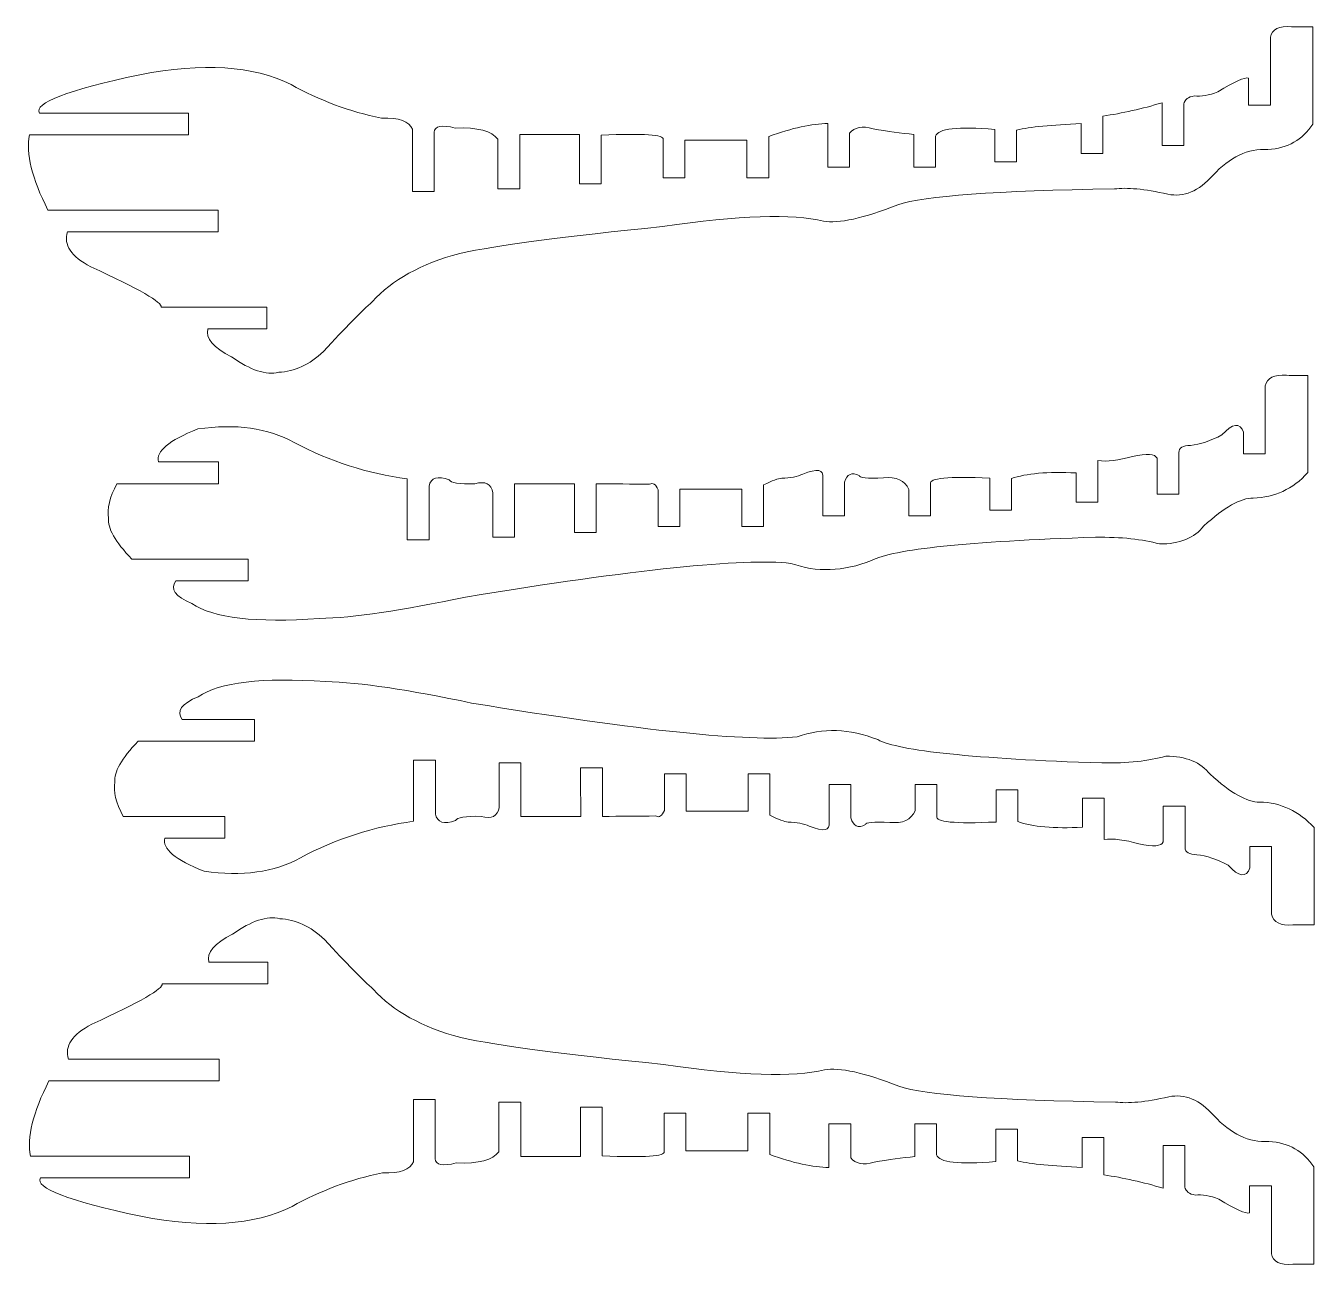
# Model space of a CAD drawing. Header units: inches. Extents: x -299 to 294, y -109 to 223.
# Drawn here: x -100.1 to 65.5, y 56.5 to 215.8 of the extents above; entities that cross this region are included whole.
import ezdxf

# ---------------------------------------------------------------- set-up
doc = ezdxf.new("R2010")
doc.units = ezdxf.units.IN
doc.header["$MEASUREMENT"] = 0
doc.layers.add('Layer 1', color=7, linetype='Continuous')

msp = doc.modelspace()

# ---------------------------------------------------------------- linework, layer by layer
at = {"layer": 'Layer 1', "color": 1, "lineweight": 9}
for points, knots in [([(59.886, 214.3599), (60.0989, 215.3923), (61.0103, 215.8438), (62.6197, 215.7144), (62.6197, 215.7144), (63.5325, 215.7079), (64.4453, 215.7014), (65.3583, 215.6948), (65.3583, 215.6948), (65.3501, 211.5346), (65.3422, 207.3742), (65.3344, 203.2138)], [0, 0, 0, 0, 0.33333333, 0.33333333, 0.33333333, 0.33333334, 0.66666667, 0.66666667, 0.66666667, 0.66666668, 1, 1, 1, 1]), ([(59.886, 214.3599), (59.886, 214.3599), (59.886, 205.6382), (59.886, 205.6382), (59.886, 205.6382), (59.886, 205.6382), (57.0919, 205.6382), (57.0919, 205.6382), (57.0919, 205.6382), (57.0919, 205.6382), (57.0919, 209.1156), (57.0919, 209.1156)], [0, 0, 0, 0, 0.33333333, 0.33333333, 0.33333333, 0.33333334, 0.66666667, 0.66666667, 0.66666667, 0.66666668, 1, 1, 1, 1]), ([(-50.3988, 202.5564), (-50.7877, 203.5722), (-52.1024, 204.0397), (-54.3423, 203.9592), (-54.3423, 203.9592), (-58.518, 204.8215), (-62.4013, 206.2687), (-65.9918, 208.3005), (-65.9918, 208.3005), (-70.8562, 210.7165), (-77.3314, 211.1352), (-85.4173, 209.5568), (-85.4173, 209.5568), (-94.8161, 207.5431), (-99.1122, 205.8989), (-98.3061, 204.6247)], [0, 0, 0, 0, 0.25, 0.25, 0.25, 0.25000001, 0.5, 0.5, 0.5, 0.50000001, 0.75, 0.75, 0.75, 0.75000001, 1, 1, 1, 1]), ([(57.0919, 209.1156), (56.5688, 209.2527), (55.2527, 208.6641), (53.1435, 207.3498), (53.1435, 207.3498), (51.9883, 206.9145), (50.9784, 206.7372), (50.1141, 206.8177), (50.1141, 206.8177), (49.3384, 206.7095), (48.886, 206.3661), (48.7568, 205.7881)], [0, 0, 0, 0, 0.33333333, 0.33333333, 0.33333333, 0.33333334, 0.66666667, 0.66666667, 0.66666667, 0.66666668, 1, 1, 1, 1]), ([(48.7568, 205.7881), (48.7568, 205.7881), (48.7568, 200.4497), (48.7568, 200.4497), (48.7568, 200.4497), (48.7568, 200.4497), (45.9627, 200.4497), (45.9627, 200.4497), (45.9627, 200.4497), (45.9627, 200.4497), (45.9627, 205.947), (45.9627, 205.947)], [0, 0, 0, 0, 0.33333333, 0.33333333, 0.33333333, 0.33333334, 0.66666667, 0.66666667, 0.66666667, 0.66666668, 1, 1, 1, 1]), ([(-98.3063, 204.6247), (-98.3063, 204.6247), (-79.1692, 204.6245), (-79.1692, 204.6245), (-79.1692, 204.6245), (-79.1692, 204.6245), (-79.1692, 201.8306), (-79.1692, 201.8306), (-79.1692, 201.8306), (-79.1692, 201.8306), (-99.6147, 201.8306), (-99.6147, 201.8306)], [0, 0, 0, 0, 0.33333333, 0.33333333, 0.33333333, 0.33333334, 0.66666667, 0.66666667, 0.66666667, 0.66666668, 1, 1, 1, 1]), ([(38.3595, 204.2297), (38.3595, 204.2297), (38.3597, 199.4097), (38.3597, 199.4097), (38.3597, 199.4097), (38.3597, 199.4097), (35.5657, 199.4097), (35.5657, 199.4097), (35.5657, 199.4097), (35.5657, 199.4097), (35.5657, 203.2621), (35.5657, 203.2621)], [0, 0, 0, 0, 0.33333333, 0.33333333, 0.33333333, 0.33333334, 0.66666667, 0.66666667, 0.66666667, 0.66666668, 1, 1, 1, 1]), ([(-76.6877, 176.8729), (-76.9945, 175.6757), (-75.9768, 174.4809), (-73.634, 173.289), (-73.634, 173.289), (-71.1943, 171.5637), (-69.1742, 170.9023), (-67.5751, 171.3058), (-67.5751, 171.3058), (-65.5556, 171.3863), (-63.6327, 172.2731), (-61.8069, 173.9663), (-61.8069, 173.9663), (-58.9957, 177.0462), (-56.8951, 179.1909), (-55.5056, 180.4003), (-55.5056, 180.4003), (-53.0337, 183.1735), (-49.3013, 185.2377), (-44.3086, 186.5922), (-44.3086, 186.5922), (-39.4293, 187.6403), (-30.7366, 188.7853), (-18.2309, 190.027), (-18.2309, 190.027), (-8.392, 191.4853), (-1.5044, 191.7137), (2.4321, 190.7122), (2.4321, 190.7122), (4.3972, 190.39), (7.5864, 191.0987), (11.9999, 192.8382), (11.9999, 192.8382), (15.3502, 193.9657), (24.6282, 194.6422), (39.8333, 194.8676), (39.8333, 194.8676), (41.4118, 195.0931), (43.6989, 194.8676), (46.695, 194.191), (46.695, 194.191), (48.7568, 193.7726), (50.6899, 194.5779), (52.4937, 196.6072), (52.4937, 196.6072), (54.654, 198.9764), (57.0116, 200.0887), (59.566, 199.944), (59.566, 199.944), (62.1025, 200.0799), (64.0253, 201.1698), (65.3344, 203.2138)], [0, 0, 0, 0, 0.07692308, 0.07692308, 0.07692308, 0.07692309, 0.15384615, 0.15384615, 0.15384615, 0.15384616, 0.23076923, 0.23076923, 0.23076923, 0.23076924, 0.30769231, 0.30769231, 0.30769231, 0.30769232, 0.38461538, 0.38461538, 0.38461538, 0.38461539, 0.46153846, 0.46153846, 0.46153846, 0.46153847, 0.53846154, 0.53846154, 0.53846154, 0.53846155, 0.61538462, 0.61538462, 0.61538462, 0.61538463, 0.69230769, 0.69230769, 0.69230769, 0.6923077, 0.76923077, 0.76923077, 0.76923077, 0.76923078, 0.84615385, 0.84615385, 0.84615385, 0.84615386, 0.92307692, 0.92307692, 0.92307692, 0.92307693, 1, 1, 1, 1]), ([(-47.6047, 202.1692), (-47.6047, 202.1692), (-47.6047, 194.5573), (-47.6047, 194.5573), (-47.6047, 194.5573), (-47.6047, 194.5573), (-50.3988, 194.5573), (-50.3988, 194.5573), (-50.3988, 194.5573), (-50.3988, 194.5573), (-50.3988, 202.5562), (-50.3988, 202.5562)], [0, 0, 0, 0, 0.33333333, 0.33333333, 0.33333333, 0.33333334, 0.66666667, 0.66666667, 0.66666667, 0.66666668, 1, 1, 1, 1]), ([(-39.3957, 201.2502), (-40.1726, 202.3144), (-42.0043, 202.7981), (-44.8904, 202.7015), (-44.8904, 202.7015), (-46.6351, 203.1368), (-47.5399, 202.9592), (-47.6047, 202.1692)], [0, 0, 0, 0, 0.5, 0.5, 0.5, 0.50000001, 1, 1, 1, 1]), ([(5.8109, 202.0286), (5.8109, 202.0286), (5.8109, 197.6682), (5.8109, 197.6682), (5.8109, 197.6682), (5.8109, 197.6682), (3.0169, 197.6682), (3.0169, 197.6682), (3.0169, 197.6682), (3.0169, 197.6682), (3.0169, 203.2863), (3.0169, 203.2863)], [0, 0, 0, 0, 0.33333333, 0.33333333, 0.33333333, 0.33333334, 0.66666667, 0.66666667, 0.66666667, 0.66666668, 1, 1, 1, 1]), ([(14.0685, 201.8791), (12.4353, 202.0241), (10.6846, 202.2658), (8.8163, 202.6047), (8.8163, 202.6047), (7.4266, 202.9961), (6.4248, 202.804), (5.8109, 202.0286)], [0, 0, 0, 0, 0.5, 0.5, 0.5, 0.50000001, 1, 1, 1, 1]), ([(27.2596, 202.4399), (27.2596, 202.4399), (27.2596, 198.3694), (27.2596, 198.3694), (27.2596, 198.3694), (27.2596, 198.3694), (24.4656, 198.3694), (24.4656, 198.3694), (24.4656, 198.3694), (24.4656, 198.3694), (24.4656, 202.508), (24.4656, 202.508)], [0, 0, 0, 0, 0.33333333, 0.33333333, 0.33333333, 0.33333334, 0.66666667, 0.66666667, 0.66666667, 0.66666668, 1, 1, 1, 1]), ([(-36.6017, 201.8791), (-36.6017, 201.8791), (-36.6017, 194.8961), (-36.6017, 194.8961), (-36.6017, 194.8961), (-36.6017, 194.8961), (-39.3957, 194.8961), (-39.3957, 194.8961), (-39.3957, 194.8961), (-39.3957, 194.8961), (-39.3957, 201.2502), (-39.3957, 201.2502)], [0, 0, 0, 0, 0.33333333, 0.33333333, 0.33333333, 0.33333334, 0.66666667, 0.66666667, 0.66666667, 0.66666668, 1, 1, 1, 1]), ([(-26.1319, 201.7823), (-26.1319, 201.7823), (-26.1317, 195.5251), (-26.1317, 195.5251), (-26.1317, 195.5251), (-26.1317, 195.5251), (-28.9257, 195.5251), (-28.9257, 195.5251), (-28.9257, 195.5251), (-28.9257, 195.5251), (-28.9257, 201.8791), (-28.9257, 201.8791)], [0, 0, 0, 0, 0.33333333, 0.33333333, 0.33333333, 0.33333334, 0.66666667, 0.66666667, 0.66666667, 0.66666668, 1, 1, 1, 1]), ([(-15.371, 201.1535), (-15.371, 201.1535), (-15.371, 196.2895), (-15.371, 196.2895), (-15.371, 196.2895), (-15.371, 196.2895), (-18.165, 196.2895), (-18.165, 196.2895), (-18.165, 196.2895), (-18.165, 196.2895), (-18.165, 201.2502), (-18.165, 201.2502)], [0, 0, 0, 0, 0.33333333, 0.33333333, 0.33333333, 0.33333334, 0.66666667, 0.66666667, 0.66666667, 0.66666668, 1, 1, 1, 1]), ([(-4.5984, 201.6279), (-4.5984, 201.6279), (-4.5984, 196.2895), (-4.5984, 196.2895), (-4.5984, 196.2895), (-4.5984, 196.2895), (-7.3924, 196.2895), (-7.3924, 196.2895), (-7.3924, 196.2895), (-7.3924, 196.2895), (-7.3922, 201.1535), (-7.3922, 201.1535)], [0, 0, 0, 0, 0.33333333, 0.33333333, 0.33333333, 0.33333334, 0.66666667, 0.66666667, 0.66666667, 0.66666668, 1, 1, 1, 1]), ([(16.8623, 201.6369), (16.8623, 201.6369), (16.8625, 197.6682), (16.8625, 197.6682), (16.8625, 197.6682), (16.8625, 197.6682), (14.0685, 197.6682), (14.0685, 197.6682), (14.0685, 197.6682), (14.0685, 197.6682), (14.0685, 201.8789), (14.0685, 201.8789)], [0, 0, 0, 0, 0.33333333, 0.33333333, 0.33333333, 0.33333334, 0.66666667, 0.66666667, 0.66666667, 0.66666668, 1, 1, 1, 1]), ([(-97.2399, 192.1437), (-97.2399, 192.1437), (-75.34, 192.1437), (-75.34, 192.1437), (-75.34, 192.1437), (-75.34, 192.1437), (-75.34, 189.3498), (-75.34, 189.3498), (-75.34, 189.3498), (-75.34, 189.3498), (-94.7191, 189.3498), (-94.7191, 189.3498)], [0, 0, 0, 0, 0.33333333, 0.33333333, 0.33333333, 0.33333334, 0.66666667, 0.66666667, 0.66666667, 0.66666668, 1, 1, 1, 1]), ([(-94.7191, 189.3498), (-95.2683, 187.6892), (-94.2665, 186.1894), (-91.7139, 184.8508), (-91.7139, 184.8508), (-85.4772, 181.9997), (-82.4718, 180.2716), (-82.6981, 179.6668)], [0, 0, 0, 0, 0.5, 0.5, 0.5, 0.50000001, 1, 1, 1, 1]), ([(-82.6979, 179.6668), (-82.6979, 179.6668), (-69.0795, 179.6668), (-69.0795, 179.6668), (-69.0795, 179.6668), (-69.0795, 179.6668), (-69.0795, 176.8729), (-69.0795, 176.8729), (-69.0795, 176.8729), (-69.0795, 176.8729), (-76.6877, 176.8729), (-76.6877, 176.8729)], [0, 0, 0, 0, 0.33333333, 0.33333333, 0.33333333, 0.33333334, 0.66666667, 0.66666667, 0.66666667, 0.66666668, 1, 1, 1, 1]), ([(59.236, 169.5572), (59.4489, 170.5896), (60.3603, 171.0412), (61.9697, 170.9117), (61.9697, 170.9117), (62.8825, 170.9053), (63.7953, 170.8988), (64.7083, 170.8921), (64.7083, 170.8921), (64.7001, 166.7319), (64.6922, 162.5715), (64.6844, 158.4111)], [0, 0, 0, 0, 0.33333333, 0.33333333, 0.33333333, 0.33333334, 0.66666667, 0.66666667, 0.66666667, 0.66666668, 1, 1, 1, 1]), ([(59.236, 169.5572), (59.236, 169.5572), (59.236, 160.8355), (59.236, 160.8355), (59.236, 160.8355), (59.236, 160.8355), (56.4419, 160.8355), (56.4419, 160.8355), (56.4419, 160.8355), (56.4419, 160.8355), (56.4419, 163.5939), (56.4419, 163.5939)], [0, 0, 0, 0, 0.33333333, 0.33333333, 0.33333333, 0.33333334, 0.66666667, 0.66666667, 0.66666667, 0.66666668, 1, 1, 1, 1]), ([(-51.0487, 157.5952), (-56.1565, 158.2885), (-61.0043, 159.8526), (-65.5919, 162.2877), (-65.5919, 162.2877), (-68.9619, 164.1472), (-73.0918, 164.7241), (-77.982, 164.0183), (-77.982, 164.0183), (-81.6845, 162.544), (-83.371, 161.1302), (-83.0416, 159.7774)], [0, 0, 0, 0, 0.33333333, 0.33333333, 0.33333333, 0.33333334, 0.66666667, 0.66666667, 0.66666667, 0.66666668, 1, 1, 1, 1]), ([(56.4419, 163.5939), (55.9746, 164.8679), (55.0435, 164.7547), (53.6481, 163.2552), (53.6481, 163.2552), (52.2102, 162.4813), (50.8692, 162.0296), (49.6252, 161.9007), (49.6252, 161.9007), (48.6448, 161.8834), (48.1386, 161.5782), (48.1068, 160.9854)], [0, 0, 0, 0, 0.33333333, 0.33333333, 0.33333333, 0.33333334, 0.66666667, 0.66666667, 0.66666667, 0.66666668, 1, 1, 1, 1]), ([(45.3128, 160.2559), (45.0686, 160.8202), (44.0181, 160.9009), (42.1602, 160.4977), (42.1602, 160.4977), (40.3482, 159.9725), (38.8647, 159.7882), (37.7097, 159.9454)], [0, 0, 0, 0, 0.5, 0.5, 0.5, 0.50000001, 1, 1, 1, 1]), ([(48.1068, 160.9854), (48.1068, 160.9854), (48.1068, 155.6471), (48.1068, 155.6471), (48.1068, 155.6471), (48.1068, 155.6471), (45.3128, 155.6471), (45.3128, 155.6471), (45.3128, 155.6471), (45.3128, 155.6471), (45.3128, 160.2559), (45.3128, 160.2559)], [0, 0, 0, 0, 0.33333333, 0.33333333, 0.33333333, 0.33333334, 0.66666667, 0.66666667, 0.66666667, 0.66666668, 1, 1, 1, 1]), ([(-83.0416, 159.7774), (-83.0416, 159.7774), (-75.3105, 159.7774), (-75.3105, 159.7774), (-75.3105, 159.7774), (-75.3105, 159.7774), (-75.3105, 156.9835), (-75.3105, 156.9835), (-75.3105, 156.9835), (-75.3105, 156.9835), (-88.3739, 156.9835), (-88.3739, 156.9835)], [0, 0, 0, 0, 0.33333333, 0.33333333, 0.33333333, 0.33333334, 0.66666667, 0.66666667, 0.66666667, 0.66666668, 1, 1, 1, 1]), ([(37.7097, 159.9454), (37.7097, 159.9454), (37.7097, 154.607), (37.7097, 154.607), (37.7097, 154.607), (37.7097, 154.607), (34.9157, 154.607), (34.9157, 154.607), (34.9157, 154.607), (34.9157, 154.607), (34.9157, 158.3693), (34.9157, 158.3693)], [0, 0, 0, 0, 0.33333333, 0.33333333, 0.33333333, 0.33333334, 0.66666667, 0.66666667, 0.66666667, 0.66666668, 1, 1, 1, 1]), ([(-80.8119, 144.5027), (-81.5713, 143.4536), (-80.8766, 142.48), (-78.7276, 141.5829), (-78.7276, 141.5829), (-75.9811, 139.7126), (-70.5198, 139.0676), (-62.3443, 139.6478), (-62.3443, 139.6478), (-57.9335, 139.7607), (-51.6805, 140.68), (-43.5858, 142.4053), (-43.5858, 142.4053), (-21.8566, 145.9688), (-7.9061, 147.4147), (-1.7342, 146.7427), (-1.7342, 146.7427), (1.5236, 145.5603), (4.9721, 145.6814), (8.611, 147.1065), (8.611, 147.1065), (11.3815, 148.5561), (20.9815, 149.5547), (37.4107, 150.1023), (37.4107, 150.1023), (40.7288, 150.1343), (43.4673, 149.8448), (45.6255, 149.2325), (45.6255, 149.2325), (48.2349, 149.2325), (50.1357, 150.0059), (51.3277, 151.5519), (51.3277, 151.5519), (53.9875, 153.9675), (56.1023, 155.1594), (57.6714, 155.1281), (57.6714, 155.1281), (60.4393, 155.1947), (62.777, 156.289), (64.6844, 158.4111)], [0, 0, 0, 0, 0.1, 0.1, 0.1, 0.10000001, 0.2, 0.2, 0.2, 0.20000001, 0.3, 0.3, 0.3, 0.30000001, 0.4, 0.4, 0.4, 0.40000001, 0.5, 0.5, 0.5, 0.50000001, 0.6, 0.6, 0.6, 0.60000001, 0.7, 0.7, 0.7, 0.70000001, 0.8, 0.8, 0.8, 0.80000001, 0.9, 0.9, 0.9, 0.90000001, 1, 1, 1, 1]), ([(-48.2547, 156.6759), (-48.2547, 156.6759), (-48.2547, 149.7546), (-48.2547, 149.7546), (-48.2547, 149.7546), (-48.2547, 149.7546), (-51.0487, 149.7546), (-51.0487, 149.7546), (-51.0487, 149.7546), (-51.0487, 149.7546), (-51.0487, 157.595), (-51.0487, 157.595)], [0, 0, 0, 0, 0.33333333, 0.33333333, 0.33333333, 0.33333334, 0.66666667, 0.66666667, 0.66666667, 0.66666668, 1, 1, 1, 1]), ([(-40.0457, 155.8054), (-40.2415, 156.9664), (-41.0176, 157.3534), (-42.3742, 156.9664), (-42.3742, 156.9664), (-44.3778, 156.9181), (-45.4764, 157.0953), (-45.6699, 157.4985), (-45.6699, 157.4985), (-47.1353, 158.0308), (-47.9968, 157.7566), (-48.2547, 156.6761)], [0, 0, 0, 0, 0.33333333, 0.33333333, 0.33333333, 0.33333334, 0.66666667, 0.66666667, 0.66666667, 0.66666668, 1, 1, 1, 1]), ([(2.3669, 157.7403), (2.5105, 158.8047), (1.6538, 158.966), (-0.2036, 158.2241), (-0.2036, 158.2241), (-0.9147, 157.8857), (-1.8194, 157.7081), (-2.9181, 157.692), (-2.9181, 157.692), (-3.3691, 157.6586), (-4.146, 157.3695), (-5.2483, 156.8252)], [0, 0, 0, 0, 0.33333333, 0.33333333, 0.33333333, 0.33333334, 0.66666667, 0.66666667, 0.66666667, 0.66666668, 1, 1, 1, 1]), ([(5.1607, 157.1597), (5.1607, 157.1597), (5.1609, 152.8655), (5.1609, 152.8655), (5.1609, 152.8655), (5.1609, 152.8655), (2.3669, 152.8655), (2.3669, 152.8655), (2.3669, 152.8655), (2.3669, 152.8655), (2.3669, 157.7403), (2.3669, 157.7403)], [0, 0, 0, 0, 0.33333333, 0.33333333, 0.33333333, 0.33333334, 0.66666667, 0.66666667, 0.66666667, 0.66666668, 1, 1, 1, 1]), ([(13.4185, 156.2407), (12.8836, 157.418), (11.8005, 157.9179), (10.1691, 157.7403), (10.1691, 157.7403), (8.0524, 157.6437), (7.0023, 157.7403), (7.0186, 158.0306), (7.0186, 158.0306), (6.0867, 158.5146), (5.4674, 158.2243), (5.1607, 157.1599)], [0, 0, 0, 0, 0.33333333, 0.33333333, 0.33333333, 0.33333334, 0.66666667, 0.66666667, 0.66666667, 0.66666668, 1, 1, 1, 1]), ([(26.6094, 157.6437), (26.6094, 157.6437), (26.6096, 153.5668), (26.6096, 153.5668), (26.6096, 153.5668), (26.6096, 153.5668), (23.8156, 153.5668), (23.8156, 153.5668), (23.8156, 153.5668), (23.8156, 153.5668), (23.8156, 157.692), (23.8156, 157.692)], [0, 0, 0, 0, 0.33333333, 0.33333333, 0.33333333, 0.33333334, 0.66666667, 0.66666667, 0.66666667, 0.66666668, 1, 1, 1, 1]), ([(-88.3736, 156.9835), (-89.3103, 155.2089), (-89.6659, 153.7355), (-89.44, 152.5642), (-89.44, 152.5642), (-89.5967, 151.2887), (-88.5998, 149.5327), (-86.4493, 147.2966)], [0, 0, 0, 0, 0.5, 0.5, 0.5, 0.50000001, 1, 1, 1, 1]), ([(-37.2516, 156.9664), (-37.2516, 156.9664), (-37.2516, 150.0935), (-37.2516, 150.0935), (-37.2516, 150.0935), (-37.2516, 150.0935), (-40.0457, 150.0935), (-40.0457, 150.0935), (-40.0457, 150.0935), (-40.0457, 150.0935), (-40.0457, 155.8054), (-40.0457, 155.8054)], [0, 0, 0, 0, 0.33333333, 0.33333333, 0.33333333, 0.33333334, 0.66666667, 0.66666667, 0.66666667, 0.66666668, 1, 1, 1, 1]), ([(-26.7817, 156.9704), (-26.7817, 156.9704), (-26.7817, 150.7224), (-26.7817, 150.7224), (-26.7817, 150.7224), (-26.7817, 150.7224), (-29.5757, 150.7224), (-29.5757, 150.7224), (-29.5757, 150.7224), (-29.5757, 150.7224), (-29.5755, 156.9662), (-29.5755, 156.9662)], [0, 0, 0, 0, 0.33333333, 0.33333333, 0.33333333, 0.33333334, 0.66666667, 0.66666667, 0.66666667, 0.66666668, 1, 1, 1, 1]), ([(-18.815, 156.1923), (-19.0912, 156.9179), (-19.4637, 157.1597), (-19.9315, 156.9179), (-19.9315, 156.9179), (-22.2149, 156.9354), (-24.4982, 156.9529), (-26.7817, 156.9704)], [0, 0, 0, 0, 0.5, 0.5, 0.5, 0.50000001, 1, 1, 1, 1]), ([(-16.021, 156.2892), (-16.021, 156.2892), (-16.021, 151.4869), (-16.021, 151.4869), (-16.021, 151.4869), (-16.021, 151.4869), (-18.815, 151.4869), (-18.815, 151.4869), (-18.815, 151.4869), (-18.815, 151.4869), (-18.815, 156.1925), (-18.815, 156.1925)], [0, 0, 0, 0, 0.33333333, 0.33333333, 0.33333333, 0.33333334, 0.66666667, 0.66666667, 0.66666667, 0.66666668, 1, 1, 1, 1]), ([(-5.2483, 156.8252), (-5.2483, 156.8252), (-5.2483, 151.4869), (-5.2483, 151.4869), (-5.2483, 151.4869), (-5.2483, 151.4869), (-8.0424, 151.4869), (-8.0424, 151.4869), (-8.0424, 151.4869), (-8.0424, 151.4869), (-8.0424, 156.2892), (-8.0424, 156.2892)], [0, 0, 0, 0, 0.33333333, 0.33333333, 0.33333333, 0.33333334, 0.66666667, 0.66666667, 0.66666667, 0.66666668, 1, 1, 1, 1]), ([(16.2125, 156.9662), (16.2125, 156.9662), (16.2125, 152.8655), (16.2125, 152.8655), (16.2125, 152.8655), (16.2125, 152.8655), (13.4185, 152.8655), (13.4185, 152.8655), (13.4185, 152.8655), (13.4185, 152.8655), (13.4185, 156.2405), (13.4185, 156.2405)], [0, 0, 0, 0, 0.33333333, 0.33333333, 0.33333333, 0.33333334, 0.66666667, 0.66666667, 0.66666667, 0.66666668, 1, 1, 1, 1]), ([(-86.4493, 147.2966), (-86.4493, 147.2966), (-71.4813, 147.2966), (-71.4813, 147.2966), (-71.4813, 147.2966), (-71.4813, 147.2966), (-71.4813, 144.5027), (-71.4813, 144.5027), (-71.4813, 144.5027), (-71.4813, 144.5027), (-80.8121, 144.5027), (-80.8121, 144.5027)], [0, 0, 0, 0, 0.33333333, 0.33333333, 0.33333333, 0.33333334, 0.66666667, 0.66666667, 0.66666667, 0.66666668, 1, 1, 1, 1]), ([(-79.9995, 126.685), (-80.7589, 127.7341), (-80.0641, 128.7077), (-77.9152, 129.6048), (-77.9152, 129.6048), (-75.1687, 131.4751), (-69.7073, 132.1201), (-61.5319, 131.5399), (-61.5319, 131.5399), (-57.121, 131.427), (-50.868, 130.5077), (-42.7733, 128.7824), (-42.7733, 128.7824), (-21.0441, 125.2189), (-7.0936, 123.773), (-0.9218, 124.445), (-0.9218, 124.445), (2.336, 125.6274), (5.7846, 125.5063), (9.4235, 124.0812), (9.4235, 124.0812), (12.1939, 122.6316), (21.7939, 121.633), (38.2232, 121.0854), (38.2232, 121.0854), (41.5413, 121.0534), (44.2797, 121.3429), (46.4379, 121.9552), (46.4379, 121.9552), (49.0473, 121.9552), (50.9482, 121.1818), (52.1401, 119.6358), (52.1401, 119.6358), (54.8, 117.2202), (56.9147, 116.0283), (58.4838, 116.0596), (58.4838, 116.0596), (61.2517, 115.993), (63.5895, 114.8987), (65.4968, 112.7766)], [0, 0, 0, 0, 0.1, 0.1, 0.1, 0.10000001, 0.2, 0.2, 0.2, 0.20000001, 0.3, 0.3, 0.3, 0.30000001, 0.4, 0.4, 0.4, 0.40000001, 0.5, 0.5, 0.5, 0.50000001, 0.6, 0.6, 0.6, 0.60000001, 0.7, 0.7, 0.7, 0.70000001, 0.8, 0.8, 0.8, 0.80000001, 0.9, 0.9, 0.9, 0.90000001, 1, 1, 1, 1]), ([(-85.6369, 123.8911), (-85.6369, 123.8911), (-70.6688, 123.8911), (-70.6688, 123.8911), (-70.6688, 123.8911), (-70.6688, 123.8911), (-70.6688, 126.685), (-70.6688, 126.685), (-70.6688, 126.685), (-70.6688, 126.685), (-79.9997, 126.685), (-79.9997, 126.685)], [0, 0, 0, 0, 0.33333333, 0.33333333, 0.33333333, 0.33333334, 0.66666667, 0.66666667, 0.66666667, 0.66666668, 1, 1, 1, 1]), ([(-87.5611, 114.2042), (-88.4979, 115.9788), (-88.8534, 117.4522), (-88.6275, 118.6235), (-88.6275, 118.6235), (-88.7843, 119.899), (-87.7874, 121.655), (-85.6369, 123.8911)], [0, 0, 0, 0, 0.5, 0.5, 0.5, 0.50000001, 1, 1, 1, 1]), ([(-47.4423, 114.5118), (-47.4423, 114.5118), (-47.4423, 121.4331), (-47.4423, 121.4331), (-47.4423, 121.4331), (-47.4423, 121.4331), (-50.2363, 121.4331), (-50.2363, 121.4331), (-50.2363, 121.4331), (-50.2363, 121.4331), (-50.2363, 113.5927), (-50.2363, 113.5927)], [0, 0, 0, 0, 0.33333333, 0.33333333, 0.33333333, 0.33333334, 0.66666667, 0.66666667, 0.66666667, 0.66666668, 1, 1, 1, 1]), ([(-36.4392, 114.2213), (-36.4392, 114.2213), (-36.4392, 121.0942), (-36.4392, 121.0942), (-36.4392, 121.0942), (-36.4392, 121.0942), (-39.2332, 121.0942), (-39.2332, 121.0942), (-39.2332, 121.0942), (-39.2332, 121.0942), (-39.2332, 115.3823), (-39.2332, 115.3823)], [0, 0, 0, 0, 0.33333333, 0.33333333, 0.33333333, 0.33333334, 0.66666667, 0.66666667, 0.66666667, 0.66666668, 1, 1, 1, 1]), ([(-25.9692, 114.2173), (-25.9692, 114.2173), (-25.9692, 120.4653), (-25.9692, 120.4653), (-25.9692, 120.4653), (-25.9692, 120.4653), (-28.7633, 120.4653), (-28.7633, 120.4653), (-28.7633, 120.4653), (-28.7633, 120.4653), (-28.7631, 114.2215), (-28.7631, 114.2215)], [0, 0, 0, 0, 0.33333333, 0.33333333, 0.33333333, 0.33333334, 0.66666667, 0.66666667, 0.66666667, 0.66666668, 1, 1, 1, 1]), ([(-15.2086, 114.8985), (-15.2086, 114.8985), (-15.2086, 119.7008), (-15.2086, 119.7008), (-15.2086, 119.7008), (-15.2086, 119.7008), (-18.0026, 119.7008), (-18.0026, 119.7008), (-18.0026, 119.7008), (-18.0026, 119.7008), (-18.0026, 114.9952), (-18.0026, 114.9952)], [0, 0, 0, 0, 0.33333333, 0.33333333, 0.33333333, 0.33333334, 0.66666667, 0.66666667, 0.66666667, 0.66666668, 1, 1, 1, 1]), ([(-4.4359, 114.3625), (-4.4359, 114.3625), (-4.4359, 119.7008), (-4.4359, 119.7008), (-4.4359, 119.7008), (-4.4359, 119.7008), (-7.2299, 119.7008), (-7.2299, 119.7008), (-7.2299, 119.7008), (-7.2299, 119.7008), (-7.2299, 114.8985), (-7.2299, 114.8985)], [0, 0, 0, 0, 0.33333333, 0.33333333, 0.33333333, 0.33333334, 0.66666667, 0.66666667, 0.66666667, 0.66666668, 1, 1, 1, 1]), ([(5.9732, 114.028), (5.9732, 114.028), (5.9734, 118.3222), (5.9734, 118.3222), (5.9734, 118.3222), (5.9734, 118.3222), (3.1793, 118.3222), (3.1793, 118.3222), (3.1793, 118.3222), (3.1793, 118.3222), (3.1793, 113.4474), (3.1793, 113.4474)], [0, 0, 0, 0, 0.33333333, 0.33333333, 0.33333333, 0.33333334, 0.66666667, 0.66666667, 0.66666667, 0.66666668, 1, 1, 1, 1]), ([(17.0249, 114.2215), (17.0249, 114.2215), (17.0249, 118.3222), (17.0249, 118.3222), (17.0249, 118.3222), (17.0249, 118.3222), (14.2309, 118.3222), (14.2309, 118.3222), (14.2309, 118.3222), (14.2309, 118.3222), (14.2309, 114.9472), (14.2309, 114.9472)], [0, 0, 0, 0, 0.33333333, 0.33333333, 0.33333333, 0.33333334, 0.66666667, 0.66666667, 0.66666667, 0.66666668, 1, 1, 1, 1]), ([(27.4218, 113.544), (27.4218, 113.544), (27.422, 117.6209), (27.422, 117.6209), (27.422, 117.6209), (27.422, 117.6209), (24.628, 117.6209), (24.628, 117.6209), (24.628, 117.6209), (24.628, 117.6209), (24.628, 113.4957), (24.628, 113.4957)], [0, 0, 0, 0, 0.33333333, 0.33333333, 0.33333333, 0.33333334, 0.66666667, 0.66666667, 0.66666667, 0.66666668, 1, 1, 1, 1]), ([(38.5221, 111.2423), (38.5221, 111.2423), (38.5221, 116.5807), (38.5221, 116.5807), (38.5221, 116.5807), (38.5221, 116.5807), (35.7281, 116.5807), (35.7281, 116.5807), (35.7281, 116.5807), (35.7281, 116.5807), (35.7281, 112.8184), (35.7281, 112.8184)], [0, 0, 0, 0, 0.33333333, 0.33333333, 0.33333333, 0.33333334, 0.66666667, 0.66666667, 0.66666667, 0.66666668, 1, 1, 1, 1]), ([(-39.2332, 115.3823), (-39.4291, 114.2213), (-40.2052, 113.8343), (-41.5617, 114.2213), (-41.5617, 114.2213), (-43.5653, 114.2696), (-44.664, 114.0924), (-44.8574, 113.6892), (-44.8574, 113.6892), (-46.3228, 113.1569), (-47.1844, 113.4311), (-47.4423, 114.5116)], [0, 0, 0, 0, 0.33333333, 0.33333333, 0.33333333, 0.33333334, 0.66666667, 0.66666667, 0.66666667, 0.66666668, 1, 1, 1, 1]), ([(-18.0026, 114.9954), (-18.2788, 114.2698), (-18.6512, 114.028), (-19.1191, 114.2698), (-19.1191, 114.2698), (-21.4024, 114.2523), (-23.6857, 114.2348), (-25.9692, 114.2173)], [0, 0, 0, 0, 0.5, 0.5, 0.5, 0.50000001, 1, 1, 1, 1]), ([(3.1793, 113.4474), (3.3229, 112.383), (2.4663, 112.2217), (0.6088, 112.9636), (0.6088, 112.9636), (-0.1022, 113.302), (-1.007, 113.4796), (-2.1056, 113.4957), (-2.1056, 113.4957), (-2.5567, 113.5291), (-3.3335, 113.8182), (-4.4359, 114.3625)], [0, 0, 0, 0, 0.33333333, 0.33333333, 0.33333333, 0.33333334, 0.66666667, 0.66666667, 0.66666667, 0.66666668, 1, 1, 1, 1]), ([(14.2309, 114.947), (13.696, 113.7697), (12.6129, 113.2698), (10.9816, 113.4474), (10.9816, 113.4474), (8.8648, 113.544), (7.8147, 113.4474), (7.831, 113.1571), (7.831, 113.1571), (6.8991, 112.6731), (6.2798, 112.9634), (5.9732, 114.0278)], [0, 0, 0, 0, 0.33333333, 0.33333333, 0.33333333, 0.33333334, 0.66666667, 0.66666667, 0.66666667, 0.66666668, 1, 1, 1, 1]), ([(48.9192, 110.2023), (48.9192, 110.2023), (48.9192, 115.5406), (48.9192, 115.5406), (48.9192, 115.5406), (48.9192, 115.5406), (46.1252, 115.5406), (46.1252, 115.5406), (46.1252, 115.5406), (46.1252, 115.5406), (46.1252, 110.9318), (46.1252, 110.9318)], [0, 0, 0, 0, 0.33333333, 0.33333333, 0.33333333, 0.33333334, 0.66666667, 0.66666667, 0.66666667, 0.66666668, 1, 1, 1, 1]), ([(-82.2292, 111.4103), (-82.2292, 111.4103), (-74.4981, 111.4103), (-74.4981, 111.4103), (-74.4981, 111.4103), (-74.4981, 111.4103), (-74.4981, 114.2042), (-74.4981, 114.2042), (-74.4981, 114.2042), (-74.4981, 114.2042), (-87.5615, 114.2042), (-87.5615, 114.2042)], [0, 0, 0, 0, 0.33333333, 0.33333333, 0.33333333, 0.33333334, 0.66666667, 0.66666667, 0.66666667, 0.66666668, 1, 1, 1, 1]), ([(-50.2363, 113.5925), (-55.3441, 112.8992), (-60.1918, 111.3351), (-64.7795, 108.9), (-64.7795, 108.9), (-68.1494, 107.0405), (-72.2794, 106.4636), (-77.1695, 107.1694), (-77.1695, 107.1694), (-80.8721, 108.6437), (-82.5586, 110.0575), (-82.2292, 111.4103)], [0, 0, 0, 0, 0.33333333, 0.33333333, 0.33333333, 0.33333334, 0.66666667, 0.66666667, 0.66666667, 0.66666668, 1, 1, 1, 1]), ([(60.0484, 101.6305), (60.2613, 100.5981), (61.1728, 100.1465), (62.7821, 100.276), (62.7821, 100.276), (63.695, 100.2824), (64.6078, 100.2889), (65.5208, 100.2956), (65.5208, 100.2956), (65.5125, 104.4558), (65.5047, 108.6162), (65.4968, 112.7766)], [0, 0, 0, 0, 0.33333333, 0.33333333, 0.33333333, 0.33333334, 0.66666667, 0.66666667, 0.66666667, 0.66666668, 1, 1, 1, 1]), ([(46.1252, 110.9318), (45.881, 110.3675), (44.8305, 110.2868), (42.9727, 110.69), (42.9727, 110.69), (41.1606, 111.2152), (39.6772, 111.3995), (38.5221, 111.2423)], [0, 0, 0, 0, 0.5, 0.5, 0.5, 0.50000001, 1, 1, 1, 1]), ([(57.2544, 107.5938), (56.7871, 106.3198), (55.856, 106.433), (54.4605, 107.9325), (54.4605, 107.9325), (53.0227, 108.7064), (51.6816, 109.1581), (50.4376, 109.287), (50.4376, 109.287), (49.4573, 109.3043), (48.951, 109.6095), (48.9192, 110.2023)], [0, 0, 0, 0, 0.33333333, 0.33333333, 0.33333333, 0.33333334, 0.66666667, 0.66666667, 0.66666667, 0.66666668, 1, 1, 1, 1]), ([(60.0484, 101.6305), (60.0484, 101.6305), (60.0484, 110.3522), (60.0484, 110.3522), (60.0484, 110.3522), (60.0484, 110.3522), (57.2544, 110.3522), (57.2544, 110.3522), (57.2544, 110.3522), (57.2544, 110.3522), (57.2544, 107.5938), (57.2544, 107.5938)], [0, 0, 0, 0, 0.33333333, 0.33333333, 0.33333333, 0.33333334, 0.66666667, 0.66666667, 0.66666667, 0.66666668, 1, 1, 1, 1]), ([(-76.558, 95.4959), (-76.8649, 96.693), (-75.8472, 97.8879), (-73.5043, 99.0798), (-73.5043, 99.0798), (-71.0647, 100.8051), (-69.0446, 101.4665), (-67.4454, 101.063), (-67.4454, 101.063), (-65.4259, 100.9825), (-63.5031, 100.0956), (-61.6772, 98.4025), (-61.6772, 98.4025), (-58.8661, 95.3226), (-56.7655, 93.1779), (-55.3759, 91.9685), (-55.3759, 91.9685), (-52.904, 89.1953), (-49.1717, 87.1311), (-44.179, 85.7766), (-44.179, 85.7766), (-39.2996, 84.7284), (-30.607, 83.5835), (-18.1012, 82.3417), (-18.1012, 82.3417), (-8.2624, 80.8835), (-1.3747, 80.6551), (2.5617, 81.6566), (2.5617, 81.6566), (4.5268, 81.9788), (7.7161, 81.2701), (12.1295, 79.5306), (12.1295, 79.5306), (15.4798, 78.4031), (24.7578, 77.7266), (39.963, 77.5011), (39.963, 77.5011), (41.5415, 77.2756), (43.8285, 77.5011), (46.8247, 78.1778), (46.8247, 78.1778), (48.8864, 78.5962), (50.8195, 77.7909), (52.6233, 75.7616), (52.6233, 75.7616), (54.7837, 73.3924), (57.1412, 72.2801), (59.6956, 72.4248), (59.6956, 72.4248), (62.2321, 72.2889), (64.155, 71.199), (65.464, 69.155)], [0, 0, 0, 0, 0.07692308, 0.07692308, 0.07692308, 0.07692309, 0.15384615, 0.15384615, 0.15384615, 0.15384616, 0.23076923, 0.23076923, 0.23076923, 0.23076924, 0.30769231, 0.30769231, 0.30769231, 0.30769232, 0.38461538, 0.38461538, 0.38461538, 0.38461539, 0.46153846, 0.46153846, 0.46153846, 0.46153847, 0.53846154, 0.53846154, 0.53846154, 0.53846155, 0.61538462, 0.61538462, 0.61538462, 0.61538463, 0.69230769, 0.69230769, 0.69230769, 0.6923077, 0.76923077, 0.76923077, 0.76923077, 0.76923078, 0.84615385, 0.84615385, 0.84615385, 0.84615386, 0.92307692, 0.92307692, 0.92307692, 0.92307693, 1, 1, 1, 1]), ([(-82.5682, 92.702), (-82.5682, 92.702), (-68.9499, 92.702), (-68.9499, 92.702), (-68.9499, 92.702), (-68.9499, 92.702), (-68.9499, 95.4959), (-68.9499, 95.4959), (-68.9499, 95.4959), (-68.9499, 95.4959), (-76.558, 95.4959), (-76.558, 95.4959)], [0, 0, 0, 0, 0.33333333, 0.33333333, 0.33333333, 0.33333334, 0.66666667, 0.66666667, 0.66666667, 0.66666668, 1, 1, 1, 1]), ([(-94.5894, 83.019), (-95.1386, 84.6795), (-94.1368, 86.1794), (-91.5842, 87.518), (-91.5842, 87.518), (-85.3475, 90.3691), (-82.3421, 92.0972), (-82.5684, 92.702)], [0, 0, 0, 0, 0.5, 0.5, 0.5, 0.50000001, 1, 1, 1, 1]), ([(-97.1102, 80.2251), (-97.1102, 80.2251), (-75.2103, 80.2251), (-75.2103, 80.2251), (-75.2103, 80.2251), (-75.2103, 80.2251), (-75.2103, 83.019), (-75.2103, 83.019), (-75.2103, 83.019), (-75.2103, 83.019), (-94.5894, 83.019), (-94.5894, 83.019)], [0, 0, 0, 0, 0.33333333, 0.33333333, 0.33333333, 0.33333334, 0.66666667, 0.66666667, 0.66666667, 0.66666668, 1, 1, 1, 1]), ([(-47.4751, 70.1996), (-47.4751, 70.1996), (-47.4751, 77.8115), (-47.4751, 77.8115), (-47.4751, 77.8115), (-47.4751, 77.8115), (-50.2691, 77.8115), (-50.2691, 77.8115), (-50.2691, 77.8115), (-50.2691, 77.8115), (-50.2691, 69.8126), (-50.2691, 69.8126)], [0, 0, 0, 0, 0.33333333, 0.33333333, 0.33333333, 0.33333334, 0.66666667, 0.66666667, 0.66666667, 0.66666668, 1, 1, 1, 1]), ([(-36.472, 70.4897), (-36.472, 70.4897), (-36.472, 77.4727), (-36.472, 77.4727), (-36.472, 77.4727), (-36.472, 77.4727), (-39.266, 77.4727), (-39.266, 77.4727), (-39.266, 77.4727), (-39.266, 77.4727), (-39.266, 71.1186), (-39.266, 71.1186)], [0, 0, 0, 0, 0.33333333, 0.33333333, 0.33333333, 0.33333334, 0.66666667, 0.66666667, 0.66666667, 0.66666668, 1, 1, 1, 1]), ([(-26.0022, 70.5865), (-26.0022, 70.5865), (-26.002, 76.8437), (-26.002, 76.8437), (-26.002, 76.8437), (-26.002, 76.8437), (-28.7961, 76.8437), (-28.7961, 76.8437), (-28.7961, 76.8437), (-28.7961, 76.8437), (-28.7961, 70.4897), (-28.7961, 70.4897)], [0, 0, 0, 0, 0.33333333, 0.33333333, 0.33333333, 0.33333334, 0.66666667, 0.66666667, 0.66666667, 0.66666668, 1, 1, 1, 1]), ([(-15.2414, 71.2153), (-15.2414, 71.2153), (-15.2414, 76.0792), (-15.2414, 76.0792), (-15.2414, 76.0792), (-15.2414, 76.0792), (-18.0354, 76.0792), (-18.0354, 76.0792), (-18.0354, 76.0792), (-18.0354, 76.0792), (-18.0354, 71.1186), (-18.0354, 71.1186)], [0, 0, 0, 0, 0.33333333, 0.33333333, 0.33333333, 0.33333334, 0.66666667, 0.66666667, 0.66666667, 0.66666668, 1, 1, 1, 1]), ([(-4.4687, 70.7409), (-4.4687, 70.7409), (-4.4687, 76.0792), (-4.4687, 76.0792), (-4.4687, 76.0792), (-4.4687, 76.0792), (-7.2627, 76.0792), (-7.2627, 76.0792), (-7.2627, 76.0792), (-7.2627, 76.0792), (-7.2625, 71.2153), (-7.2625, 71.2153)], [0, 0, 0, 0, 0.33333333, 0.33333333, 0.33333333, 0.33333334, 0.66666667, 0.66666667, 0.66666667, 0.66666668, 1, 1, 1, 1]), ([(5.9406, 70.3402), (5.9406, 70.3402), (5.9406, 74.7006), (5.9406, 74.7006), (5.9406, 74.7006), (5.9406, 74.7006), (3.1465, 74.7006), (3.1465, 74.7006), (3.1465, 74.7006), (3.1465, 74.7006), (3.1465, 69.0825), (3.1465, 69.0825)], [0, 0, 0, 0, 0.33333333, 0.33333333, 0.33333333, 0.33333334, 0.66666667, 0.66666667, 0.66666667, 0.66666668, 1, 1, 1, 1]), ([(16.9919, 70.7319), (16.9919, 70.7319), (16.9921, 74.7006), (16.9921, 74.7006), (16.9921, 74.7006), (16.9921, 74.7006), (14.1981, 74.7006), (14.1981, 74.7006), (14.1981, 74.7006), (14.1981, 74.7006), (14.1981, 70.4899), (14.1981, 70.4899)], [0, 0, 0, 0, 0.33333333, 0.33333333, 0.33333333, 0.33333334, 0.66666667, 0.66666667, 0.66666667, 0.66666668, 1, 1, 1, 1]), ([(27.3892, 69.9289), (27.3892, 69.9289), (27.3892, 73.9993), (27.3892, 73.9993), (27.3892, 73.9993), (27.3892, 73.9993), (24.5952, 73.9993), (24.5952, 73.9993), (24.5952, 73.9993), (24.5952, 73.9993), (24.5952, 69.8607), (24.5952, 69.8607)], [0, 0, 0, 0, 0.33333333, 0.33333333, 0.33333333, 0.33333334, 0.66666667, 0.66666667, 0.66666667, 0.66666668, 1, 1, 1, 1]), ([(38.4891, 68.1391), (38.4891, 68.1391), (38.4893, 72.9591), (38.4893, 72.9591), (38.4893, 72.9591), (38.4893, 72.9591), (35.6953, 72.9591), (35.6953, 72.9591), (35.6953, 72.9591), (35.6953, 72.9591), (35.6953, 69.1067), (35.6953, 69.1067)], [0, 0, 0, 0, 0.33333333, 0.33333333, 0.33333333, 0.33333334, 0.66666667, 0.66666667, 0.66666667, 0.66666668, 1, 1, 1, 1]), ([(48.8864, 66.5807), (48.8864, 66.5807), (48.8864, 71.919), (48.8864, 71.919), (48.8864, 71.919), (48.8864, 71.919), (46.0924, 71.919), (46.0924, 71.919), (46.0924, 71.919), (46.0924, 71.919), (46.0924, 66.4218), (46.0924, 66.4218)], [0, 0, 0, 0, 0.33333333, 0.33333333, 0.33333333, 0.33333334, 0.66666667, 0.66666667, 0.66666667, 0.66666668, 1, 1, 1, 1]), ([(-98.1766, 67.7441), (-98.1766, 67.7441), (-79.0396, 67.7443), (-79.0396, 67.7443), (-79.0396, 67.7443), (-79.0396, 67.7443), (-79.0396, 70.5382), (-79.0396, 70.5382), (-79.0396, 70.5382), (-79.0396, 70.5382), (-99.4851, 70.5382), (-99.4851, 70.5382)], [0, 0, 0, 0, 0.33333333, 0.33333333, 0.33333333, 0.33333334, 0.66666667, 0.66666667, 0.66666667, 0.66666668, 1, 1, 1, 1]), ([(-50.2691, 69.8124), (-50.658, 68.7965), (-51.9728, 68.3291), (-54.2127, 68.4096), (-54.2127, 68.4096), (-58.3884, 67.5473), (-62.2716, 66.1001), (-65.8622, 64.0683), (-65.8622, 64.0683), (-70.7266, 61.6523), (-77.2017, 61.2335), (-85.2876, 62.812), (-85.2876, 62.812), (-94.6864, 64.8257), (-98.9826, 66.4699), (-98.1764, 67.7441)], [0, 0, 0, 0, 0.25, 0.25, 0.25, 0.25000001, 0.5, 0.5, 0.5, 0.50000001, 0.75, 0.75, 0.75, 0.75000001, 1, 1, 1, 1]), ([(-39.266, 71.1186), (-40.0429, 70.0544), (-41.8746, 69.5706), (-44.7608, 69.6673), (-44.7608, 69.6673), (-46.5055, 69.232), (-47.4103, 69.4096), (-47.4751, 70.1996)], [0, 0, 0, 0, 0.5, 0.5, 0.5, 0.50000001, 1, 1, 1, 1]), ([(14.1981, 70.4897), (12.565, 70.3447), (10.8142, 70.1029), (8.9459, 69.7641), (8.9459, 69.7641), (7.5562, 69.3726), (6.5544, 69.5647), (5.9406, 70.3402)], [0, 0, 0, 0, 0.5, 0.5, 0.5, 0.50000001, 1, 1, 1, 1]), ([(60.0156, 58.0089), (60.2285, 56.9765), (61.14, 56.5249), (62.7493, 56.6544), (62.7493, 56.6544), (63.6621, 56.6609), (64.575, 56.6673), (65.488, 56.674), (65.488, 56.674), (65.4797, 60.8342), (65.4719, 64.9946), (65.464, 69.155)], [0, 0, 0, 0, 0.33333333, 0.33333333, 0.33333333, 0.33333334, 0.66666667, 0.66666667, 0.66666667, 0.66666668, 1, 1, 1, 1]), ([(57.2216, 63.2531), (56.6985, 63.116), (55.3824, 63.7047), (53.2731, 65.019), (53.2731, 65.019), (52.1179, 65.4542), (51.1081, 65.6316), (50.2438, 65.5511), (50.2438, 65.5511), (49.4681, 65.6593), (49.0157, 66.0026), (48.8864, 66.5807)], [0, 0, 0, 0, 0.33333333, 0.33333333, 0.33333333, 0.33333334, 0.66666667, 0.66666667, 0.66666667, 0.66666668, 1, 1, 1, 1]), ([(60.0156, 58.0089), (60.0156, 58.0089), (60.0156, 66.7306), (60.0156, 66.7306), (60.0156, 66.7306), (60.0156, 66.7306), (57.2216, 66.7306), (57.2216, 66.7306), (57.2216, 66.7306), (57.2216, 66.7306), (57.2216, 63.2531), (57.2216, 63.2531)], [0, 0, 0, 0, 0.33333333, 0.33333333, 0.33333333, 0.33333334, 0.66666667, 0.66666667, 0.66666667, 0.66666668, 1, 1, 1, 1])]:
    msp.add_open_spline(points, degree=3, knots=knots, dxfattribs=at)
for points in [[(45.9627, 205.947), (43.4005, 205.1648), (40.8662, 204.5925), (38.3595, 204.2297)], [(3.0169, 203.2863), (0.9758, 203.2586), (-1.5625, 202.7054), (-4.5984, 201.6279)], [(24.4656, 202.5078), (19.7064, 202.927), (17.1719, 202.6367), (16.8623, 201.6371)], [(35.5657, 203.2621), (31.7836, 203.1169), (29.0151, 202.8429), (27.2596, 202.4397)], [(-99.6147, 201.8306), (-100.0834, 199.4482), (-99.2914, 196.2192), (-97.2397, 192.1437)], [(-36.6017, 201.8791), (-34.0429, 201.8793), (-31.4842, 201.8793), (-28.9255, 201.8791)], [(-18.165, 201.2502), (-17.9892, 201.8465), (-20.6444, 202.0241), (-26.1319, 201.7823)], [(-15.371, 201.1533), (-12.7113, 201.1533), (-10.0519, 201.1533), (-7.3922, 201.1533)], [(23.8156, 157.692), (18.4954, 157.9338), (15.9609, 157.6918), (16.2125, 156.9664)], [(34.9157, 158.3693), (31.2515, 158.5466), (28.4826, 158.3048), (26.6094, 157.6437)], [(-37.2516, 156.9664), (-34.6929, 156.9666), (-32.1342, 156.9666), (-29.5755, 156.9664)], [(-16.021, 156.2892), (-13.3615, 156.2892), (-10.702, 156.2892), (-8.0424, 156.2892)], [(-15.2086, 114.8985), (-12.5491, 114.8985), (-9.8896, 114.8985), (-7.2299, 114.8985)], [(-36.4392, 114.2213), (-33.8805, 114.2211), (-31.3218, 114.2211), (-28.7631, 114.2213)], [(24.628, 113.4957), (19.3079, 113.2539), (16.7733, 113.4959), (17.0249, 114.2213)], [(35.7281, 112.8184), (32.0639, 112.6411), (29.295, 112.8829), (27.4218, 113.544)], [(-99.4851, 70.5382), (-99.9537, 72.9206), (-99.1617, 76.1496), (-97.11, 80.2251)], [(-15.2414, 71.2155), (-12.5817, 71.2155), (-9.9222, 71.2155), (-7.2625, 71.2155)], [(-36.472, 70.4897), (-33.9133, 70.4895), (-31.3546, 70.4895), (-28.7959, 70.4897)], [(-18.0354, 71.1186), (-17.8596, 70.5223), (-20.5148, 70.3447), (-26.0022, 70.5865)], [(3.1465, 69.0825), (1.1054, 69.1102), (-1.4329, 69.6633), (-4.4687, 70.7409)], [(24.5952, 69.8609), (19.8361, 69.4418), (17.3015, 69.7321), (16.9919, 70.7317)], [(35.6953, 69.1067), (31.9132, 69.2518), (29.1447, 69.5259), (27.3892, 69.9291)], [(46.0924, 66.4218), (43.5301, 67.204), (40.9958, 67.7763), (38.4891, 68.1391)]]:
    msp.add_open_spline(points, degree=3, dxfattribs=at)

doc.saveas('drawing.dxf')
